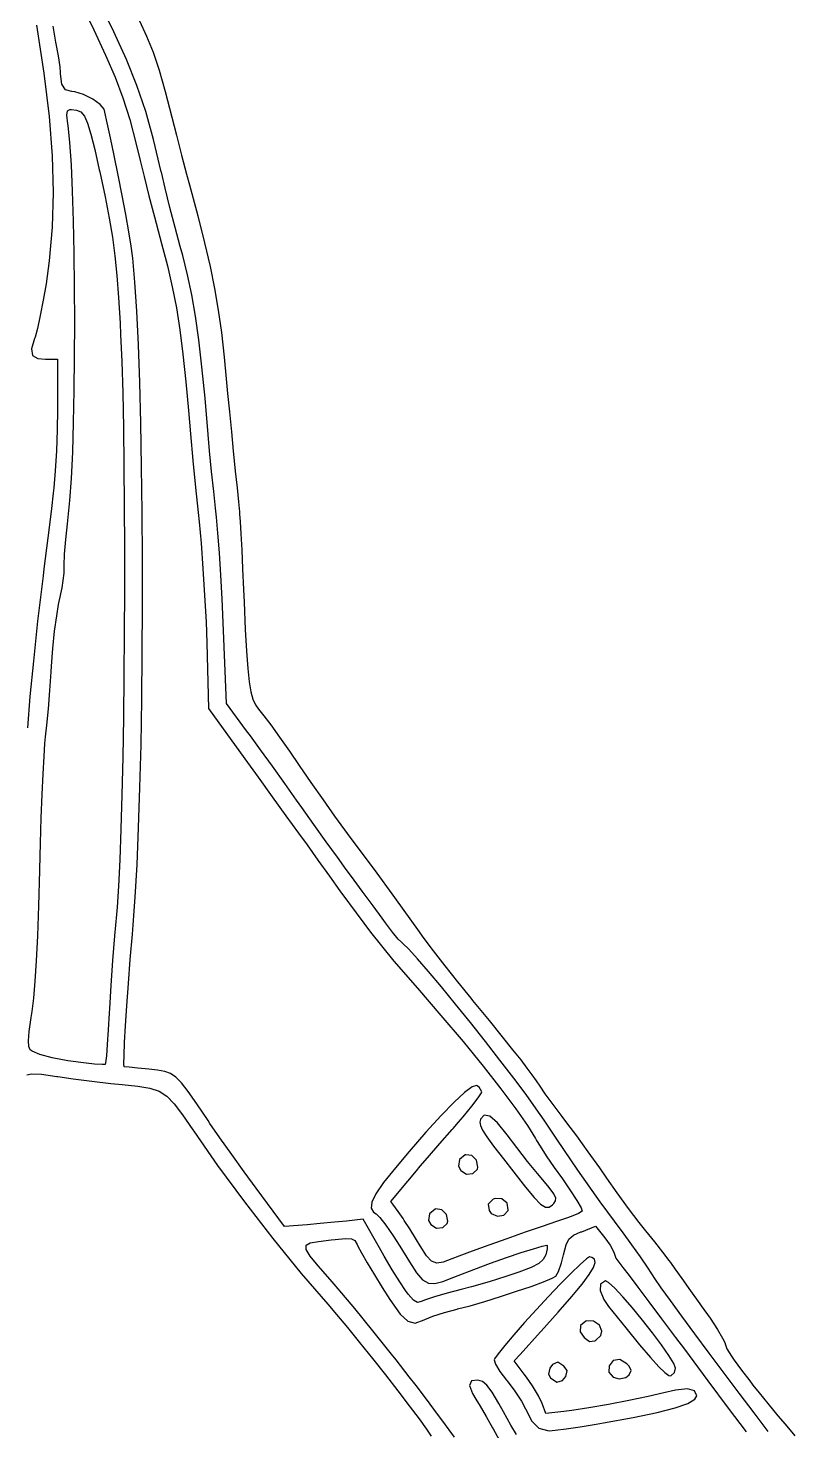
# Model space of a CAD drawing. Header units: inches. Extents: x -2.16 to 7.19, y -6.87 to -1.22.
# Drawn here: x 0.458 to 1.095, y -4.582 to -3.416 of the extents above; entities that cross this region are included whole.
import ezdxf

# ---------------------------------------------------------------- set-up
doc = ezdxf.new("R2010")
doc.units = ezdxf.units.IN
doc.header["$MEASUREMENT"] = 0
doc.layers.add('Front', color=13, linetype='CONTINUOUS', true_color=0xc83434)

msp = doc.modelspace()

# ---------------------------------------------------------------- linework, layer by layer
at = {"layer": 'Front', "linetype": 'CONTINUOUS'}
for p, q in [((0.4647, -3.414), (0.4708, -3.4539)), ((0.5087, -3.4105), (0.5123, -3.4178)), ((0.5291, -3.4194), (0.5247, -3.4103)), ((0.5504, -3.4105), (0.5563, -3.4231)), ((0.4809, -3.428), (0.4785, -3.4148)), ((0.5123, -3.4178), (0.5222, -3.4388)), ((0.5396, -3.4426), (0.5291, -3.4194)), ((0.5563, -3.4231), (0.5616, -3.4363)), ((0.4829, -3.4396), (0.4809, -3.428)), ((0.5616, -3.4363), (0.5666, -3.4513)), ((0.4843, -3.4485), (0.4829, -3.4396)), ((0.4848, -3.4536), (0.4843, -3.4485)), ((0.5222, -3.4388), (0.5301, -3.4572)), ((0.5482, -3.4642), (0.5396, -3.4426)), ((0.4708, -3.4539), (0.4752, -3.4898)), ((0.4848, -3.4543), (0.4848, -3.4536)), ((0.4857, -3.463), (0.4848, -3.4543)), ((0.5301, -3.4572), (0.5366, -3.4745)), ((0.5666, -3.4513), (0.5717, -3.4691)), ((0.4887, -3.4677), (0.4857, -3.463)), ((0.4941, -3.469), (0.4887, -3.4677)), ((0.4967, -3.4693), (0.4941, -3.469)), ((0.5039, -3.4716), (0.4967, -3.4693)), ((0.5115, -3.4754), (0.5039, -3.4716)), ((0.5555, -3.4858), (0.5482, -3.4642)), ((0.5717, -3.4691), (0.5772, -3.4903)), ((0.4904, -3.4852), (0.4925, -3.4841)), ((0.4925, -3.4841), (0.4939, -3.484)), ((0.4939, -3.484), (0.4981, -3.4845)), ((0.4981, -3.4845), (0.5015, -3.4861)), ((0.5177, -3.4798), (0.5115, -3.4754)), ((0.5209, -3.4839), (0.5177, -3.4798)), ((0.5215, -3.4863), (0.5209, -3.4839)), ((0.5366, -3.4745), (0.5423, -3.4925)), ((0.4752, -3.4898), (0.4778, -3.5226)), ((0.49, -3.4888), (0.4904, -3.4852)), ((0.4908, -3.4959), (0.49, -3.4888)), ((0.491, -3.4974), (0.4908, -3.4959)), ((0.5015, -3.4861), (0.5045, -3.4896)), ((0.5045, -3.4896), (0.5072, -3.4955)), ((0.5072, -3.4955), (0.51, -3.5045)), ((0.5236, -3.4952), (0.5215, -3.4863)), ((0.5263, -3.5076), (0.5236, -3.4952)), ((0.5423, -3.4925), (0.5477, -3.5128)), ((0.562, -3.5091), (0.5555, -3.4858)), ((0.5772, -3.4903), (0.581, -3.5054)), ((0.4924, -3.5116), (0.491, -3.4974)), ((0.51, -3.5045), (0.5132, -3.5172)), ((0.5294, -3.5224), (0.5263, -3.5076)), ((0.581, -3.5054), (0.5854, -3.522)), ((0.4937, -3.53), (0.4924, -3.5116)), ((0.5132, -3.5172), (0.5169, -3.5341)), ((0.5477, -3.5128), (0.551, -3.5265)), ((0.5684, -3.5358), (0.562, -3.5091)), ((0.4778, -3.5226), (0.4786, -3.553)), ((0.4947, -3.5519), (0.4937, -3.53)), ((0.5327, -3.5387), (0.5294, -3.5224)), ((0.551, -3.5265), (0.5542, -3.5396)), ((0.5854, -3.522), (0.5895, -3.5377)), ((0.5169, -3.5341), (0.5173, -3.5358)), ((0.5173, -3.5358), (0.5217, -3.5565)), ((0.5359, -3.5554), (0.5327, -3.5387)), ((0.5542, -3.5396), (0.5582, -3.5557)), ((0.5685, -3.5362), (0.5684, -3.5358)), ((0.5716, -3.5495), (0.5685, -3.5362)), ((0.5895, -3.5377), (0.5919, -3.5465)), ((0.4786, -3.553), (0.4778, -3.5818)), ((0.4955, -3.5767), (0.4947, -3.5519)), ((0.5756, -3.5655), (0.5716, -3.5495)), ((0.5919, -3.5465), (0.5989, -3.5725)), ((0.5217, -3.5565), (0.5251, -3.5742)), ((0.5389, -3.5714), (0.5359, -3.5554)), ((0.5582, -3.5557), (0.5627, -3.5731)), ((0.58, -3.5822), (0.5756, -3.5655)), ((0.4961, -3.6035), (0.4955, -3.5767)), ((0.5251, -3.5742), (0.5278, -3.5902)), ((0.5415, -3.5858), (0.5389, -3.5714)), ((0.5627, -3.5731), (0.5672, -3.59)), ((0.5989, -3.5725), (0.6045, -3.5948)), ((0.4778, -3.5818), (0.4753, -3.6097)), ((0.5435, -3.5975), (0.5415, -3.5858)), ((0.5842, -3.5978), (0.58, -3.5822)), ((0.5278, -3.5902), (0.5299, -3.6057)), ((0.5446, -3.6055), (0.5435, -3.5975)), ((0.5672, -3.59), (0.5687, -3.5953)), ((0.5687, -3.5953), (0.5736, -3.614)), ((0.5863, -3.6053), (0.5842, -3.5978)), ((0.6045, -3.5948), (0.6091, -3.6145)), ((0.4753, -3.6097), (0.4727, -3.6288)), ((0.4964, -3.6316), (0.4961, -3.6035)), ((0.5299, -3.6057), (0.5315, -3.6219)), ((0.5448, -3.6076), (0.5446, -3.6055)), ((0.5466, -3.6274), (0.5448, -3.6076)), ((0.5903, -3.6214), (0.5863, -3.6053)), ((0.5315, -3.6219), (0.5329, -3.6401)), ((0.5736, -3.614), (0.5776, -3.6315)), ((0.5938, -3.6379), (0.5903, -3.6214)), ((0.6091, -3.6145), (0.6128, -3.6328)), ((0.4727, -3.6288), (0.4703, -3.6425)), ((0.4965, -3.6605), (0.4964, -3.6316)), ((0.5481, -3.6515), (0.5466, -3.6274)), ((0.5776, -3.6315), (0.581, -3.6488)), ((0.6128, -3.6328), (0.6158, -3.6507)), ((0.4703, -3.6425), (0.4678, -3.6553)), ((0.5329, -3.6401), (0.5342, -3.6616)), ((0.5969, -3.6557), (0.5938, -3.6379)), ((0.4678, -3.6553), (0.4655, -3.6659)), ((0.5494, -3.6795), (0.5481, -3.6515)), ((0.581, -3.6488), (0.5839, -3.667)), ((0.5997, -3.6754), (0.5969, -3.6557)), ((0.6158, -3.6507), (0.6184, -3.6694)), ((0.4655, -3.6659), (0.4635, -3.6731)), ((0.4964, -3.6894), (0.4965, -3.6605)), ((0.5342, -3.6616), (0.5346, -3.671)), ((0.5839, -3.667), (0.5865, -3.6872)), ((0.6184, -3.6694), (0.6207, -3.6899)), ((0.4631, -3.6744), (0.4605, -3.683)), ((0.4635, -3.6731), (0.4631, -3.6744)), ((0.5346, -3.671), (0.5356, -3.6934)), ((0.5505, -3.7108), (0.5494, -3.6795)), ((0.6023, -3.6979), (0.5997, -3.6754)), ((0.4605, -3.683), (0.4613, -3.6884)), ((0.4613, -3.6884), (0.4659, -3.691)), ((0.4659, -3.691), (0.4722, -3.6915)), ((0.4722, -3.6915), (0.4823, -3.6915)), ((0.4823, -3.6915), (0.4822, -3.7334)), ((0.4961, -3.7175), (0.4964, -3.6894)), ((0.5356, -3.6934), (0.5364, -3.7194)), ((0.5865, -3.6872), (0.5889, -3.7103)), ((0.6207, -3.6899), (0.6225, -3.7078)), ((0.6048, -3.7238), (0.6023, -3.6979)), ((0.4955, -3.7442), (0.4961, -3.7175)), ((0.5514, -3.7447), (0.5505, -3.7108)), ((0.5889, -3.7103), (0.591, -3.734)), ((0.6225, -3.7078), (0.6236, -3.7199)), ((0.5364, -3.7194), (0.537, -3.7484)), ((0.6073, -3.754), (0.6048, -3.7238)), ((0.6236, -3.7199), (0.6251, -3.7351)), ((0.4822, -3.7334), (0.4819, -3.7501)), ((0.591, -3.734), (0.5927, -3.7534)), ((0.6251, -3.7351), (0.6267, -3.7517)), ((0.4819, -3.7501), (0.4813, -3.7677)), ((0.4948, -3.7688), (0.4955, -3.7442)), ((0.537, -3.7484), (0.5374, -3.7798)), ((0.5521, -3.7808), (0.5514, -3.7447)), ((0.6267, -3.7517), (0.6283, -3.7678)), ((0.5927, -3.7534), (0.5948, -3.7755)), ((0.6085, -3.7677), (0.6073, -3.754)), ((0.4813, -3.7677), (0.4803, -3.7843)), ((0.4938, -3.7906), (0.4948, -3.7688)), ((0.5948, -3.7755), (0.597, -3.7981)), ((0.6102, -3.7848), (0.6085, -3.7677)), ((0.6283, -3.7678), (0.6286, -3.7703)), ((0.6286, -3.7703), (0.63, -3.7846)), ((0.4803, -3.7843), (0.4792, -3.7983)), ((0.5374, -3.7798), (0.5377, -3.8132)), ((0.5525, -3.8186), (0.5521, -3.7808)), ((0.612, -3.8014), (0.6102, -3.7848)), ((0.63, -3.7846), (0.6314, -3.7983)), ((0.4792, -3.7983), (0.4787, -3.8028)), ((0.4925, -3.8088), (0.4938, -3.7906)), ((0.597, -3.7981), (0.5991, -3.8189)), ((0.6314, -3.7983), (0.6326, -3.81)), ((0.4787, -3.8028), (0.4771, -3.8154)), ((0.4911, -3.8228), (0.4925, -3.8088)), ((0.6136, -3.8153), (0.612, -3.8014)), ((0.6326, -3.81), (0.6334, -3.8184)), ((0.4771, -3.8154), (0.4752, -3.8312)), ((0.5377, -3.8132), (0.5379, -3.8479)), ((0.5528, -3.8573), (0.5525, -3.8186)), ((0.5991, -3.8189), (0.5999, -3.8265)), ((0.6144, -3.8226), (0.6136, -3.8153)), ((0.6334, -3.8184), (0.6336, -3.8203)), ((0.6336, -3.8203), (0.634, -3.8263)), ((0.4752, -3.8312), (0.4731, -3.8485)), ((0.489, -3.8413), (0.4904, -3.8283)), ((0.4904, -3.8283), (0.4911, -3.8228)), ((0.5999, -3.8265), (0.6015, -3.8444)), ((0.6156, -3.8359), (0.6144, -3.8226)), ((0.634, -3.8263), (0.6346, -3.8365)), ((0.4881, -3.8535), (0.489, -3.8413)), ((0.6015, -3.8444), (0.6031, -3.8654)), ((0.6168, -3.8523), (0.6156, -3.8359)), ((0.6346, -3.8365), (0.6353, -3.8499)), ((0.4731, -3.8485), (0.4709, -3.8656)), ((0.4878, -3.8628), (0.4881, -3.8535)), ((0.5379, -3.8479), (0.5379, -3.8834)), ((0.5528, -3.8966), (0.5528, -3.8573)), ((0.618, -3.8709), (0.6168, -3.8523)), ((0.6353, -3.8499), (0.6361, -3.8657)), ((0.4709, -3.8656), (0.4702, -3.8715)), ((0.4861, -3.8815), (0.4876, -3.8691)), ((0.4876, -3.8691), (0.4878, -3.8628)), ((0.6031, -3.8654), (0.6045, -3.8878)), ((0.6361, -3.8657), (0.6369, -3.8829)), ((0.4702, -3.8715), (0.4657, -3.9091)), ((0.619, -3.8905), (0.618, -3.8709)), ((0.4837, -3.8928), (0.4861, -3.8815)), ((0.5379, -3.8834), (0.5377, -3.9191)), ((0.6045, -3.8878), (0.6057, -3.9097)), ((0.6199, -3.9101), (0.619, -3.8905)), ((0.6369, -3.8829), (0.6373, -3.8933)), ((0.4815, -3.9047), (0.4831, -3.8953)), ((0.4831, -3.8953), (0.4837, -3.8928)), ((0.5526, -3.9357), (0.5528, -3.8966)), ((0.6373, -3.8933), (0.6383, -3.9159)), ((0.4657, -3.9091), (0.4621, -3.9423)), ((0.4798, -3.9173), (0.4815, -3.9047)), ((0.6057, -3.9097), (0.6063, -3.9272)), ((0.6227, -3.9775), (0.6199, -3.9101)), ((0.4783, -3.9317), (0.4798, -3.9173)), ((0.5377, -3.9191), (0.5374, -3.9545)), ((0.6063, -3.9272), (0.6078, -3.9816)), ((0.6383, -3.9159), (0.6393, -3.9341)), ((0.4772, -3.9465), (0.4783, -3.9317)), ((0.5522, -3.9743), (0.5526, -3.9357)), ((0.6393, -3.9341), (0.6403, -3.9484)), ((0.4621, -3.9423), (0.4593, -3.9716)), ((0.4769, -3.9512), (0.4772, -3.9465)), ((0.6403, -3.9484), (0.6415, -3.9594)), ((0.4758, -3.9668), (0.4769, -3.9512)), ((0.5374, -3.9545), (0.537, -3.9891)), ((0.6415, -3.9594), (0.6429, -3.9677)), ((0.4593, -3.9716), (0.4573, -3.9976)), ((0.4746, -3.982), (0.4758, -3.9668)), ((0.6429, -3.9677), (0.6446, -3.9739)), ((0.6446, -3.9739), (0.6467, -3.9785)), ((0.4734, -3.9954), (0.4746, -3.982)), ((0.5516, -4.0117), (0.5522, -3.9743)), ((0.6078, -3.9816), (0.638, -4.0235)), ((0.6394, -4.0001), (0.6227, -3.9775)), ((0.6467, -3.9785), (0.6492, -3.9822)), ((0.6492, -3.9822), (0.6504, -3.9836)), ((0.6504, -3.9836), (0.6538, -3.9878)), ((0.4722, -4.0053), (0.4734, -3.9954)), ((0.537, -3.9891), (0.5364, -4.0222)), ((0.6538, -3.9878), (0.6594, -3.9953)), ((0.6594, -3.9953), (0.6667, -4.0054)), ((0.4717, -4.0107), (0.4722, -4.0053)), ((0.6425, -4.0043), (0.6394, -4.0001)), ((0.6509, -4.0159), (0.6425, -4.0043)), ((0.6667, -4.0054), (0.675, -4.0172)), ((0.471, -4.0214), (0.4717, -4.0107)), ((0.5507, -4.0473), (0.5516, -4.0117)), ((0.6608, -4.0296), (0.6509, -4.0159)), ((0.675, -4.0172), (0.6831, -4.029)), ((0.4702, -4.0358), (0.471, -4.0214)), ((0.5364, -4.0222), (0.5357, -4.0533)), ((0.638, -4.0235), (0.6489, -4.0387)), ((0.6711, -4.044), (0.6608, -4.0296)), ((0.6831, -4.029), (0.6928, -4.0432)), ((0.4694, -4.0531), (0.4702, -4.0358)), ((0.6489, -4.0387), (0.6606, -4.0549)), ((0.6928, -4.0432), (0.7029, -4.0576)), ((0.4687, -4.0726), (0.4694, -4.0531)), ((0.5357, -4.0533), (0.5349, -4.0819)), ((0.5496, -4.0807), (0.5507, -4.0473)), ((0.6606, -4.0549), (0.6721, -4.0708)), ((0.6809, -4.0578), (0.6711, -4.044)), ((0.6852, -4.0638), (0.6809, -4.0578)), ((0.6953, -4.078), (0.6852, -4.0638)), ((0.7029, -4.0576), (0.7124, -4.0711)), ((0.468, -4.0936), (0.4687, -4.0726)), ((0.6721, -4.0708), (0.6825, -4.0851)), ((0.7055, -4.0923), (0.6953, -4.078)), ((0.7124, -4.0711), (0.7207, -4.0824)), ((0.5349, -4.0819), (0.5339, -4.1074)), ((0.5483, -4.1112), (0.5496, -4.0807)), ((0.6825, -4.0851), (0.6896, -4.095)), ((0.7207, -4.0824), (0.7253, -4.0886)), ((0.7253, -4.0886), (0.7454, -4.1154)), ((0.4675, -4.1153), (0.468, -4.0936)), ((0.6896, -4.095), (0.6987, -4.1076)), ((0.7148, -4.1051), (0.7055, -4.0923)), ((0.5339, -4.1074), (0.5329, -4.1292)), ((0.5468, -4.1384), (0.5483, -4.1112)), ((0.6987, -4.1076), (0.7082, -4.1208)), ((0.7222, -4.1153), (0.7148, -4.1051)), ((0.4667, -4.1456), (0.4674, -4.1162)), ((0.4674, -4.1162), (0.4675, -4.1153)), ((0.7082, -4.1208), (0.717, -4.1331)), ((0.7265, -4.1211), (0.7222, -4.1153)), ((0.7355, -4.1335), (0.7265, -4.1211)), ((0.7454, -4.1154), (0.7624, -4.1386)), ((0.5329, -4.1292), (0.5317, -4.1468)), ((0.717, -4.1331), (0.7241, -4.1429)), ((0.7445, -4.1457), (0.7355, -4.1335)), ((0.4658, -4.1704), (0.4667, -4.1456)), ((0.5317, -4.1468), (0.5312, -4.1528)), ((0.5451, -4.1615), (0.5468, -4.1384)), ((0.7241, -4.1429), (0.7248, -4.1438)), ((0.7248, -4.1438), (0.7423, -4.1674)), ((0.752, -4.1559), (0.7445, -4.1457)), ((0.7624, -4.1386), (0.7765, -4.1584)), ((0.5312, -4.1528), (0.5296, -4.1705)), ((0.7547, -4.1596), (0.752, -4.1559)), ((0.7607, -4.1674), (0.7547, -4.1596)), ((0.7765, -4.1584), (0.7813, -4.1653)), ((0.4648, -4.1912), (0.4658, -4.1704)), ((0.5296, -4.1705), (0.528, -4.191)), ((0.5427, -4.1901), (0.5444, -4.1692)), ((0.5444, -4.1692), (0.5451, -4.1615)), ((0.7423, -4.1674), (0.7619, -4.1915)), ((0.7655, -4.1732), (0.7607, -4.1674)), ((0.7813, -4.1653), (0.7866, -4.1727)), ((0.7682, -4.1759), (0.7655, -4.1732)), ((0.7693, -4.1768), (0.7682, -4.1759)), ((0.7741, -4.1815), (0.7693, -4.1768)), ((0.7814, -4.1895), (0.7741, -4.1815)), ((0.7866, -4.1727), (0.7945, -4.183)), ((0.7945, -4.183), (0.8041, -4.1954)), ((0.4637, -4.2083), (0.4648, -4.1912)), ((0.528, -4.191), (0.5265, -4.2118)), ((0.5412, -4.2102), (0.5427, -4.1901)), ((0.7619, -4.1915), (0.7813, -4.214)), ((0.7906, -4.2002), (0.7814, -4.1895)), ((0.8041, -4.1954), (0.8148, -4.2088)), ((0.8013, -4.213), (0.7906, -4.2002)), ((0.4624, -4.2222), (0.4637, -4.2083)), ((0.5265, -4.2118), (0.5253, -4.2309)), ((0.5398, -4.2287), (0.5412, -4.2102)), ((0.7813, -4.214), (0.8009, -4.2366)), ((0.813, -4.2273), (0.8013, -4.213)), ((0.8148, -4.2088), (0.8258, -4.2224)), ((0.461, -4.2334), (0.4624, -4.2222)), ((0.5387, -4.2453), (0.5398, -4.2287)), ((0.8254, -4.2426), (0.813, -4.2273)), ((0.8258, -4.2224), (0.8272, -4.2241)), ((0.8272, -4.2241), (0.8409, -4.2409)), ((0.4586, -4.2499), (0.4602, -4.2384)), ((0.4602, -4.2384), (0.461, -4.2334)), ((0.5251, -4.2348), (0.5243, -4.2487)), ((0.5253, -4.2309), (0.5251, -4.2348)), ((0.8009, -4.2366), (0.8193, -4.2584)), ((0.8409, -4.2409), (0.8519, -4.2544)), ((0.4581, -4.2576), (0.4586, -4.2499)), ((0.5243, -4.2487), (0.5235, -4.2607)), ((0.5379, -4.2592), (0.5387, -4.2453)), ((0.8379, -4.2583), (0.8254, -4.2426)), ((0.4584, -4.2624), (0.4581, -4.2576)), ((0.4596, -4.2651), (0.4584, -4.2624)), ((0.461, -4.2663), (0.4596, -4.2651)), ((0.5235, -4.2607), (0.5228, -4.2701)), ((0.5375, -4.2698), (0.5379, -4.2592)), ((0.8193, -4.2584), (0.8361, -4.2788)), ((0.85, -4.2739), (0.8379, -4.2583)), ((0.8519, -4.2544), (0.8605, -4.2651)), ((0.8605, -4.2651), (0.8672, -4.2735)), ((0.4675, -4.2691), (0.461, -4.2663)), ((0.4777, -4.2719), (0.4675, -4.2691)), ((0.4909, -4.2744), (0.4777, -4.2719)), ((0.506, -4.2764), (0.4909, -4.2744)), ((0.5129, -4.2771), (0.506, -4.2764)), ((0.5222, -4.2759), (0.5219, -4.2774)), ((0.5228, -4.2701), (0.5222, -4.2759)), ((0.5374, -4.2767), (0.5375, -4.2698)), ((0.5377, -4.2792), (0.5374, -4.2767)), ((0.8615, -4.2887), (0.85, -4.2739)), ((0.8672, -4.2735), (0.8724, -4.2803)), ((0.4567, -4.2861), (0.4605, -4.2851)), ((0.4605, -4.2851), (0.4688, -4.2855)), ((0.4688, -4.2855), (0.4817, -4.2873)), ((0.4817, -4.2873), (0.4826, -4.2874)), ((0.4826, -4.2874), (0.4952, -4.2893)), ((0.5192, -4.2775), (0.5129, -4.2771)), ((0.5219, -4.2774), (0.5192, -4.2775)), ((0.5379, -4.2792), (0.5377, -4.2792)), ((0.5417, -4.2796), (0.5379, -4.2792)), ((0.5489, -4.2804), (0.5417, -4.2796)), ((0.5582, -4.2814), (0.5489, -4.2804)), ((0.5654, -4.2821), (0.5582, -4.2814)), ((0.5713, -4.2831), (0.5654, -4.2821)), ((0.5761, -4.2848), (0.5713, -4.2831)), ((0.5805, -4.2878), (0.5761, -4.2848)), ((0.5852, -4.2927), (0.5805, -4.2878)), ((0.8361, -4.2788), (0.8508, -4.2976)), ((0.8724, -4.2803), (0.8766, -4.286)), ((0.8766, -4.286), (0.8801, -4.291)), ((0.4952, -4.2893), (0.5106, -4.2913)), ((0.5106, -4.2913), (0.5264, -4.2931)), ((0.5264, -4.2931), (0.536, -4.2941)), ((0.536, -4.2941), (0.5491, -4.2954)), ((0.5491, -4.2954), (0.559, -4.2971)), ((0.559, -4.2971), (0.5666, -4.2996)), ((0.5666, -4.2996), (0.573, -4.3037)), ((0.5908, -4.2999), (0.5852, -4.2927)), ((0.5979, -4.3102), (0.5908, -4.2999)), ((0.8269, -4.2959), (0.8206, -4.3006)), ((0.8305, -4.2948), (0.8269, -4.2959)), ((0.8327, -4.2962), (0.8305, -4.2948)), ((0.8348, -4.3002), (0.8327, -4.2962)), ((0.8346, -4.3009), (0.8348, -4.3002)), ((0.8508, -4.2976), (0.8632, -4.3141)), ((0.8717, -4.3023), (0.8615, -4.2887)), ((0.8801, -4.291), (0.883, -4.2953)), ((0.883, -4.2953), (0.8874, -4.3017)), ((0.573, -4.3037), (0.5792, -4.31)), ((0.5792, -4.31), (0.5861, -4.3191)), ((0.6073, -4.324), (0.5979, -4.3102)), ((0.8118, -4.3087), (0.801, -4.3198)), ((0.8206, -4.3006), (0.8118, -4.3087)), ((0.8267, -4.3121), (0.8319, -4.3052)), ((0.8319, -4.3052), (0.8346, -4.3009)), ((0.8802, -4.3141), (0.8717, -4.3023)), ((0.8874, -4.3017), (0.8938, -4.3106)), ((0.8938, -4.3106), (0.9013, -4.3205)), ((0.5861, -4.3191), (0.5947, -4.3316)), ((0.801, -4.3198), (0.7885, -4.3335)), ((0.8156, -4.3254), (0.8195, -4.3208)), ((0.8195, -4.3208), (0.8267, -4.3121)), ((0.8337, -4.3231), (0.8332, -4.3254)), ((0.8338, -4.3229), (0.8337, -4.3231)), ((0.8369, -4.3194), (0.8338, -4.3229)), ((0.8416, -4.3203), (0.8369, -4.3194)), ((0.848, -4.3258), (0.8416, -4.3203)), ((0.8632, -4.3141), (0.8729, -4.328)), ((0.8866, -4.3235), (0.8802, -4.3141)), ((0.8972, -4.3394), (0.8866, -4.3235)), ((0.9013, -4.3205), (0.9053, -4.3258)), ((0.5947, -4.3316), (0.5955, -4.3328)), ((0.5955, -4.3328), (0.6153, -4.3612)), ((0.6089, -4.3264), (0.6073, -4.324)), ((0.6171, -4.3382), (0.6089, -4.3264)), ((0.7885, -4.3335), (0.7745, -4.3496)), ((0.8001, -4.343), (0.8103, -4.3314)), ((0.8103, -4.3314), (0.811, -4.3306)), ((0.811, -4.3306), (0.8156, -4.3254)), ((0.8332, -4.3254), (0.8337, -4.3281)), ((0.8337, -4.3281), (0.8356, -4.3319)), ((0.8356, -4.3319), (0.8391, -4.3374)), ((0.8561, -4.3359), (0.848, -4.3258)), ((0.8729, -4.328), (0.8796, -4.3388)), ((0.9053, -4.3258), (0.9135, -4.3367)), ((0.627, -4.3521), (0.6171, -4.3382)), ((0.7898, -4.3548), (0.8001, -4.343)), ((0.8391, -4.3374), (0.8447, -4.3452)), ((0.8447, -4.3452), (0.8528, -4.3558)), ((0.864, -4.3464), (0.8561, -4.3359)), ((0.873, -4.3579), (0.864, -4.3464)), ((0.8796, -4.3388), (0.8804, -4.3404)), ((0.8804, -4.3404), (0.8834, -4.3453)), ((0.8834, -4.3453), (0.8885, -4.3532)), ((0.9148, -4.3651), (0.8972, -4.3394)), ((0.9135, -4.3367), (0.923, -4.3499)), ((0.6374, -4.3666), (0.627, -4.3521)), ((0.7745, -4.3496), (0.7632, -4.3632)), ((0.7837, -4.3619), (0.7898, -4.3548)), ((0.8164, -4.3564), (0.8156, -4.3619)), ((0.821, -4.3525), (0.8164, -4.3564)), ((0.8215, -4.3523), (0.821, -4.3525)), ((0.8267, -4.353), (0.8215, -4.3523)), ((0.8306, -4.3569), (0.8267, -4.353)), ((0.8317, -4.3626), (0.8306, -4.3569)), ((0.8528, -4.3558), (0.8614, -4.3669)), ((0.8811, -4.3678), (0.873, -4.3579)), ((0.8885, -4.3532), (0.8951, -4.3629)), ((0.923, -4.3499), (0.9326, -4.3633)), ((0.6153, -4.3612), (0.6376, -4.3914)), ((0.6473, -4.38), (0.6374, -4.3666)), ((0.7632, -4.3632), (0.7533, -4.3755)), ((0.7733, -4.3743), (0.7805, -4.3657)), ((0.7805, -4.3657), (0.7837, -4.3619)), ((0.8156, -4.3619), (0.8174, -4.3654)), ((0.8174, -4.3654), (0.8222, -4.3684)), ((0.8222, -4.3684), (0.8275, -4.3679)), ((0.8275, -4.3679), (0.8312, -4.3644)), ((0.8312, -4.3644), (0.8317, -4.3626)), ((0.8614, -4.3669), (0.8711, -4.3792)), ((0.8843, -4.3716), (0.8811, -4.3678)), ((0.8951, -4.3629), (0.9019, -4.3725)), ((0.9334, -4.3914), (0.9148, -4.3651)), ((0.9326, -4.3633), (0.9385, -4.3719)), ((0.671, -4.412), (0.6473, -4.38)), ((0.7533, -4.3755), (0.7468, -4.3849)), ((0.7593, -4.3913), (0.7733, -4.3743)), ((0.8711, -4.3792), (0.8784, -4.3879)), ((0.8908, -4.3796), (0.8843, -4.3716)), ((0.8947, -4.3848), (0.8908, -4.3796)), ((0.9019, -4.3725), (0.9086, -4.3822)), ((0.9385, -4.3719), (0.9471, -4.3841)), ((0.6376, -4.3914), (0.6612, -4.4218)), ((0.7434, -4.3917), (0.7428, -4.3966)), ((0.7468, -4.3849), (0.7434, -4.3917)), ((0.7609, -4.3935), (0.7593, -4.3913)), ((0.7654, -4.3996), (0.7609, -4.3935)), ((0.8444, -4.3892), (0.8402, -4.3935)), ((0.8402, -4.3935), (0.8409, -4.3986)), ((0.846, -4.3886), (0.8444, -4.3892)), ((0.8516, -4.3889), (0.846, -4.3886)), ((0.8559, -4.3925), (0.8516, -4.3889)), ((0.8569, -4.398), (0.8559, -4.3925)), ((0.8784, -4.3879), (0.8838, -4.3933)), ((0.8838, -4.3933), (0.8878, -4.3959)), ((0.8937, -4.394), (0.8947, -4.3929)), ((0.8963, -4.3883), (0.8947, -4.3848)), ((0.8947, -4.3929), (0.8961, -4.3907)), ((0.8961, -4.3907), (0.8963, -4.3883)), ((0.9086, -4.3822), (0.9139, -4.3905)), ((0.9139, -4.3905), (0.9174, -4.3965)), ((0.9516, -4.4162), (0.9334, -4.3914)), ((0.9471, -4.3841), (0.9565, -4.397)), ((0.7428, -4.3966), (0.7449, -4.4)), ((0.7449, -4.4), (0.747, -4.4014)), ((0.747, -4.4014), (0.7501, -4.4045)), ((0.7501, -4.4045), (0.7551, -4.4109)), ((0.7694, -4.4053), (0.7654, -4.3996)), ((0.7914, -4.4014), (0.7906, -4.4069)), ((0.796, -4.3975), (0.7914, -4.4014)), ((0.7965, -4.3973), (0.796, -4.3975)), ((0.8017, -4.398), (0.7965, -4.3973)), ((0.8056, -4.4019), (0.8017, -4.398)), ((0.8067, -4.4076), (0.8056, -4.4019)), ((0.8409, -4.3986), (0.8428, -4.4011)), ((0.8428, -4.4011), (0.8479, -4.4035)), ((0.8479, -4.4035), (0.8533, -4.4026)), ((0.8533, -4.4026), (0.8567, -4.3988)), ((0.8567, -4.3988), (0.8569, -4.398)), ((0.8878, -4.3959), (0.8909, -4.396)), ((0.8909, -4.396), (0.8937, -4.394)), ((0.9053, -4.4051), (0.8969, -4.4078)), ((0.9093, -4.4037), (0.9053, -4.4051)), ((0.9154, -4.4012), (0.9093, -4.4037)), ((0.9183, -4.3993), (0.9154, -4.4012)), ((0.9174, -4.3965), (0.9183, -4.3993)), ((0.9183, -4.3993), (0.9183, -4.3993)), ((0.9565, -4.397), (0.9655, -4.4087)), ((0.6898, -4.4105), (0.671, -4.412)), ((0.7004, -4.4096), (0.6898, -4.4105)), ((0.7125, -4.4085), (0.7004, -4.4096)), ((0.7224, -4.4075), (0.7125, -4.4085)), ((0.7363, -4.406), (0.7224, -4.4075)), ((0.7498, -4.4298), (0.7363, -4.406)), ((0.7551, -4.4109), (0.7611, -4.4196)), ((0.7704, -4.4069), (0.7694, -4.4053)), ((0.775, -4.414), (0.7704, -4.4069)), ((0.7806, -4.4231), (0.775, -4.414)), ((0.7906, -4.4069), (0.7924, -4.4104)), ((0.7924, -4.4104), (0.7972, -4.4134)), ((0.7972, -4.4134), (0.8025, -4.4129)), ((0.8025, -4.4129), (0.8062, -4.4094)), ((0.8062, -4.4094), (0.8067, -4.4076)), ((0.8709, -4.4168), (0.8557, -4.4221)), ((0.8851, -4.4119), (0.8709, -4.4168)), ((0.8969, -4.4078), (0.8851, -4.4119)), ((0.911, -4.4193), (0.9173, -4.4165)), ((0.9173, -4.4165), (0.9179, -4.4163)), ((0.9179, -4.4163), (0.9295, -4.4117)), ((0.9295, -4.4117), (0.9371, -4.4214)), ((0.9519, -4.4165), (0.9516, -4.4162)), ((0.9597, -4.4272), (0.9519, -4.4165)), ((0.9655, -4.4087), (0.971, -4.4156)), ((0.971, -4.4156), (0.9784, -4.4247)), ((0.6612, -4.4218), (0.6848, -4.4509)), ((0.6888, -4.4276), (0.6922, -4.4256)), ((0.6888, -4.4311), (0.6888, -4.4276)), ((0.6922, -4.4256), (0.6992, -4.4243)), ((0.6992, -4.4243), (0.7098, -4.4231)), ((0.7098, -4.4231), (0.7131, -4.4227)), ((0.7131, -4.4227), (0.7217, -4.4219)), ((0.7217, -4.4219), (0.7266, -4.4221)), ((0.7266, -4.4221), (0.7294, -4.4236)), ((0.7294, -4.4236), (0.7314, -4.4269)), ((0.7314, -4.4269), (0.7319, -4.4282)), ((0.7319, -4.4282), (0.7349, -4.4338)), ((0.7611, -4.4196), (0.7667, -4.4284)), ((0.7667, -4.4284), (0.7747, -4.4413)), ((0.7836, -4.428), (0.7806, -4.4231)), ((0.7888, -4.4362), (0.7836, -4.428)), ((0.8407, -4.4275), (0.827, -4.4325)), ((0.8557, -4.4221), (0.8407, -4.4275)), ((0.8778, -4.4304), (0.8852, -4.4282)), ((0.8852, -4.4282), (0.8889, -4.4276)), ((0.8889, -4.4276), (0.8892, -4.4277)), ((0.8892, -4.4277), (0.8893, -4.4305)), ((0.9029, -4.4356), (0.905, -4.4273)), ((0.905, -4.4273), (0.9073, -4.4224)), ((0.9073, -4.4224), (0.911, -4.4193)), ((0.9371, -4.4214), (0.9416, -4.4276)), ((0.9416, -4.4276), (0.9443, -4.4327)), ((0.9669, -4.4373), (0.9597, -4.4272)), ((0.9784, -4.4247), (0.9852, -4.4333)), ((0.6923, -4.4366), (0.6888, -4.4311)), ((0.699, -4.4447), (0.6923, -4.4366)), ((0.7349, -4.4338), (0.7397, -4.4422)), ((0.7537, -4.4367), (0.7498, -4.4298)), ((0.7604, -4.448), (0.7537, -4.4367)), ((0.7931, -4.4408), (0.7888, -4.4362)), ((0.8101, -4.4389), (0.8027, -4.4416)), ((0.8159, -4.4366), (0.8101, -4.4389)), ((0.827, -4.4325), (0.8159, -4.4366)), ((0.842, -4.4425), (0.8554, -4.4378)), ((0.8554, -4.4378), (0.8676, -4.4336)), ((0.8676, -4.4336), (0.8778, -4.4304)), ((0.886, -4.4394), (0.8823, -4.4426)), ((0.888, -4.4356), (0.886, -4.4394)), ((0.8893, -4.4305), (0.888, -4.4356)), ((0.9012, -4.4422), (0.9029, -4.4356)), ((0.9219, -4.4387), (0.9166, -4.4434)), ((0.9245, -4.4371), (0.9219, -4.4387)), ((0.9264, -4.4376), (0.9245, -4.4371)), ((0.9286, -4.4392), (0.9264, -4.4376)), ((0.9291, -4.4419), (0.9286, -4.4392)), ((0.9443, -4.4327), (0.9448, -4.4342)), ((0.9448, -4.4342), (0.9463, -4.4384)), ((0.9463, -4.4384), (0.9495, -4.4426)), ((0.9726, -4.4457), (0.9669, -4.4373)), ((0.9852, -4.4333), (0.9904, -4.4402)), ((0.9904, -4.4402), (0.9917, -4.442)), ((0.6848, -4.4509), (0.7069, -4.4765)), ((0.7089, -4.4561), (0.699, -4.4447)), ((0.7397, -4.4422), (0.7457, -4.4522)), ((0.7667, -4.458), (0.7604, -4.448)), ((0.7747, -4.4413), (0.7807, -4.4504)), ((0.7807, -4.4504), (0.7857, -4.4562)), ((0.7974, -4.4424), (0.7931, -4.4408)), ((0.8027, -4.4416), (0.7974, -4.4424)), ((0.8152, -4.4527), (0.8284, -4.4476)), ((0.8284, -4.4476), (0.842, -4.4425)), ((0.8658, -4.4498), (0.8548, -4.4535)), ((0.8759, -4.4459), (0.8658, -4.4498)), ((0.8823, -4.4426), (0.8759, -4.4459)), ((0.8965, -4.4531), (0.8987, -4.4493)), ((0.8987, -4.4493), (0.9012, -4.4422)), ((0.9092, -4.4506), (0.9003, -4.4597)), ((0.9166, -4.4434), (0.9092, -4.4506)), ((0.9242, -4.4518), (0.9277, -4.446)), ((0.9277, -4.446), (0.9291, -4.4419)), ((0.9495, -4.4426), (0.9521, -4.4459)), ((0.9521, -4.4459), (0.9573, -4.4526)), ((0.9761, -4.4512), (0.9726, -4.4457)), ((0.9787, -4.4553), (0.9761, -4.4512)), ((0.9917, -4.442), (0.9953, -4.4472)), ((0.9953, -4.4472), (1.0011, -4.4553)), ((0.7154, -4.4637), (0.7089, -4.4561)), ((0.7457, -4.4522), (0.7522, -4.4627)), ((0.7522, -4.4627), (0.7584, -4.4725)), ((0.7715, -4.4652), (0.7667, -4.458)), ((0.7857, -4.4562), (0.7905, -4.4591)), ((0.7905, -4.4591), (0.7958, -4.4594)), ((0.7958, -4.4594), (0.8026, -4.4576)), ((0.8026, -4.4576), (0.8116, -4.4541)), ((0.8116, -4.4541), (0.8152, -4.4527)), ((0.8264, -4.462), (0.8176, -4.4643)), ((0.8409, -4.4578), (0.8264, -4.462)), ((0.8548, -4.4535), (0.8409, -4.4578)), ((0.8637, -4.4658), (0.8759, -4.4617)), ((0.8759, -4.4617), (0.8861, -4.4579)), ((0.8861, -4.4579), (0.8933, -4.4549)), ((0.9003, -4.4597), (0.8904, -4.47)), ((0.8933, -4.4549), (0.8965, -4.4531)), ((0.9138, -4.4652), (0.9183, -4.4598)), ((0.9183, -4.4598), (0.9242, -4.4518)), ((0.9336, -4.4598), (0.9332, -4.4652)), ((0.9376, -4.4571), (0.9336, -4.4598)), ((0.9403, -4.4585), (0.9376, -4.4571)), ((0.9454, -4.4632), (0.9403, -4.4585)), ((0.9522, -4.4705), (0.9454, -4.4632)), ((0.9573, -4.4526), (0.9646, -4.4623)), ((0.9646, -4.4623), (0.9738, -4.4745)), ((0.9841, -4.463), (0.9787, -4.4553)), ((0.9917, -4.4735), (0.9841, -4.463)), ((1.0011, -4.4553), (1.0083, -4.4654)), ((0.7293, -4.4802), (0.7154, -4.4637)), ((0.7584, -4.4725), (0.7636, -4.4802)), ((0.7738, -4.4682), (0.7715, -4.4652)), ((0.7782, -4.4732), (0.7738, -4.4682)), ((0.7814, -4.475), (0.7782, -4.4732)), ((0.7846, -4.4742), (0.7814, -4.475)), ((0.7882, -4.4728), (0.7846, -4.4742)), ((0.7957, -4.4704), (0.7882, -4.4728)), ((0.806, -4.4674), (0.7957, -4.4704)), ((0.8176, -4.4643), (0.806, -4.4674)), ((0.8251, -4.4778), (0.8373, -4.4742)), ((0.8373, -4.4742), (0.8505, -4.4701)), ((0.8505, -4.4701), (0.8637, -4.4658)), ((0.8904, -4.47), (0.8803, -4.4809)), ((0.8985, -4.483), (0.9098, -4.4701)), ((0.9098, -4.4701), (0.9138, -4.4652)), ((0.9332, -4.4652), (0.9362, -4.4725)), ((0.9362, -4.4725), (0.9403, -4.4784)), ((0.9601, -4.4796), (0.9522, -4.4705)), ((0.9738, -4.4745), (0.9843, -4.4886)), ((1.0011, -4.4865), (0.9917, -4.4735)), ((1.0083, -4.4654), (1.0162, -4.4763)), ((0.7069, -4.4765), (0.7142, -4.4851)), ((0.7142, -4.4851), (0.7232, -4.4959)), ((0.7444, -4.4986), (0.7293, -4.4802)), ((0.7636, -4.4802), (0.767, -4.4849)), ((0.767, -4.4849), (0.7734, -4.4907)), ((0.7875, -4.4893), (0.7942, -4.4865)), ((0.7942, -4.4865), (0.8038, -4.4833)), ((0.8038, -4.4833), (0.8143, -4.4805)), ((0.8143, -4.4805), (0.8148, -4.4804)), ((0.8148, -4.4804), (0.8251, -4.4778)), ((0.8803, -4.4809), (0.8704, -4.4918)), ((0.8843, -4.499), (0.8985, -4.483)), ((0.9403, -4.4784), (0.9545, -4.4962)), ((0.9685, -4.4898), (0.9601, -4.4796)), ((1.012, -4.5012), (1.0011, -4.4865)), ((1.0162, -4.4763), (1.0173, -4.4778)), ((1.0173, -4.4778), (1.0246, -4.4882)), ((0.7232, -4.4959), (0.7332, -4.5082)), ((0.7734, -4.4907), (0.7795, -4.4922)), ((0.7795, -4.4922), (0.7871, -4.4895)), ((0.7871, -4.4895), (0.7875, -4.4893)), ((0.8704, -4.4918), (0.8614, -4.5019)), ((0.9169, -4.4942), (0.9167, -4.4995)), ((0.9214, -4.4905), (0.9169, -4.4942)), ((0.9218, -4.4903), (0.9214, -4.4905)), ((0.9276, -4.4907), (0.9218, -4.4903)), ((0.9326, -4.494), (0.9276, -4.4907)), ((0.9348, -4.499), (0.9326, -4.494)), ((0.9545, -4.4962), (0.966, -4.5102)), ((0.9768, -4.5003), (0.9685, -4.4898)), ((0.9843, -4.4886), (0.9959, -4.5041)), ((1.0246, -4.4882), (1.0307, -4.4974)), ((1.0307, -4.4974), (1.0351, -4.5046)), ((0.7332, -4.5082), (0.7439, -4.5215)), ((0.7598, -4.5179), (0.7444, -4.4986)), ((0.8614, -4.5019), (0.8539, -4.5108)), ((0.8667, -4.5182), (0.8838, -4.4995)), ((0.8838, -4.4995), (0.8843, -4.499)), ((0.9167, -4.4995), (0.9199, -4.5042)), ((0.9199, -4.5042), (0.9245, -4.5075)), ((0.9245, -4.5075), (0.9289, -4.507)), ((0.9289, -4.507), (0.9298, -4.5065)), ((0.9298, -4.5065), (0.9338, -4.5024)), ((0.9338, -4.5024), (0.9348, -4.499)), ((0.9843, -4.5103), (0.9768, -4.5003)), ((0.9959, -4.5041), (1.0033, -4.514)), ((1.0238, -4.5171), (1.012, -4.5012)), ((1.0351, -4.5046), (1.0371, -4.5089)), ((1.0371, -4.5089), (1.0372, -4.5093)), ((1.0372, -4.5093), (1.0387, -4.5136)), ((0.7439, -4.5215), (0.7547, -4.5352)), ((0.7636, -4.5227), (0.7598, -4.5179)), ((0.8484, -4.5177), (0.8455, -4.522)), ((0.8539, -4.5108), (0.8484, -4.5177)), ((0.8618, -4.5236), (0.8667, -4.5182)), ((0.966, -4.5102), (0.9751, -4.5209)), ((0.9751, -4.5209), (0.982, -4.5285)), ((0.9904, -4.519), (0.9843, -4.5103)), ((0.9945, -4.5258), (0.9904, -4.519)), ((1.0033, -4.514), (1.0227, -4.5403)), ((1.0363, -4.5337), (1.0238, -4.5171)), ((1.0387, -4.5136), (1.0424, -4.5198)), ((1.0424, -4.5198), (1.0447, -4.5231)), ((0.7746, -4.5368), (0.7636, -4.5227)), ((0.8455, -4.522), (0.8452, -4.5227)), ((0.8452, -4.5227), (0.8463, -4.5263)), ((0.8463, -4.5263), (0.85, -4.5323)), ((0.85, -4.5323), (0.8554, -4.5396)), ((0.87, -4.5346), (0.8618, -4.5236)), ((0.8913, -4.5296), (0.8903, -4.5346)), ((0.8936, -4.5267), (0.8913, -4.5296)), ((0.8981, -4.5248), (0.8936, -4.5267)), ((0.9032, -4.5279), (0.8981, -4.5248)), ((0.9058, -4.5317), (0.9032, -4.5279)), ((0.9047, -4.5367), (0.9055, -4.5331)), ((0.9055, -4.5331), (0.9058, -4.5317)), ((0.9407, -4.5278), (0.9406, -4.5331)), ((0.9406, -4.5331), (0.944, -4.537)), ((0.9441, -4.5234), (0.9407, -4.5278)), ((0.9495, -4.5225), (0.9441, -4.5234)), ((0.9554, -4.5261), (0.9495, -4.5225)), ((0.9573, -4.5281), (0.9554, -4.5261)), ((0.9591, -4.5317), (0.9573, -4.5281)), ((0.9574, -4.5352), (0.9591, -4.5317)), ((0.982, -4.5285), (0.9869, -4.5333)), ((0.9869, -4.5333), (0.9903, -4.5357)), ((0.9919, -4.536), (0.9952, -4.5332)), ((0.996, -4.5297), (0.9945, -4.5258)), ((0.9952, -4.5332), (0.996, -4.5297)), ((1.0447, -4.5231), (1.0508, -4.5312)), ((1.0508, -4.5312), (1.0577, -4.5402)), ((0.7547, -4.5352), (0.7651, -4.5485)), ((0.7802, -4.5441), (0.7746, -4.5368)), ((0.788, -4.5542), (0.7802, -4.5441)), ((0.8263, -4.5403), (0.8247, -4.5441)), ((0.8247, -4.5441), (0.8271, -4.5507)), ((0.8316, -4.5395), (0.8263, -4.5403)), ((0.8355, -4.5406), (0.8316, -4.5395)), ((0.8392, -4.5437), (0.8355, -4.5406)), ((0.8434, -4.5495), (0.8392, -4.5437)), ((0.8554, -4.5396), (0.8559, -4.5403)), ((0.8559, -4.5403), (0.8623, -4.5488)), ((0.872, -4.5372), (0.87, -4.5346)), ((0.877, -4.5443), (0.872, -4.5372)), ((0.882, -4.5526), (0.877, -4.5443)), ((0.8903, -4.5346), (0.8921, -4.5376)), ((0.8921, -4.5376), (0.8972, -4.5412)), ((0.8972, -4.5412), (0.9021, -4.54)), ((0.9021, -4.54), (0.9047, -4.5367)), ((0.944, -4.537), (0.9492, -4.5386)), ((0.9492, -4.5386), (0.9547, -4.5374)), ((0.9547, -4.5374), (0.9574, -4.5352)), ((0.9903, -4.5357), (0.9919, -4.536)), ((1.0227, -4.5403), (1.0397, -4.5629)), ((1.0489, -4.5505), (1.0363, -4.5337)), ((1.0577, -4.5402), (1.0603, -4.5437)), ((1.0603, -4.5437), (1.0654, -4.5502)), ((0.7651, -4.5485), (0.7746, -4.5609)), ((0.799, -4.569), (0.788, -4.5542)), ((0.8271, -4.5507), (0.8299, -4.5553)), ((0.8299, -4.5553), (0.8336, -4.5612)), ((0.849, -4.559), (0.8434, -4.5495)), ((0.8623, -4.5488), (0.8678, -4.5572)), ((0.8851, -4.5589), (0.882, -4.5526)), ((0.9572, -4.5566), (0.9403, -4.5598)), ((0.9731, -4.5532), (0.9572, -4.5566)), ((0.9861, -4.5501), (0.9731, -4.5532)), ((0.9959, -4.5478), (0.9861, -4.5501)), ((1.0058, -4.5469), (0.9959, -4.5478)), ((1.0116, -4.5486), (1.0058, -4.5469)), ((1.0061, -4.5589), (1.012, -4.5555)), ((1.0135, -4.5527), (1.0116, -4.5486)), ((1.012, -4.5555), (1.0135, -4.5527)), ((1.0612, -4.5668), (1.0489, -4.5505)), ((1.0654, -4.5502), (1.0727, -4.5591)), ((0.7746, -4.5609), (0.7827, -4.5717)), ((0.8336, -4.5612), (0.8386, -4.5698)), ((0.8529, -4.566), (0.849, -4.559)), ((0.8591, -4.5771), (0.8529, -4.566)), ((0.8678, -4.5572), (0.8711, -4.5634)), ((0.8711, -4.5634), (0.8764, -4.5736)), ((0.888, -4.5672), (0.8851, -4.5589)), ((0.9032, -4.5656), (0.888, -4.5672)), ((0.9097, -4.5648), (0.9032, -4.5656)), ((0.9239, -4.5627), (0.9097, -4.5648)), ((0.9403, -4.5598), (0.9239, -4.5627)), ((0.9607, -4.5707), (0.9806, -4.5665)), ((0.9806, -4.5665), (0.9956, -4.5626)), ((0.9956, -4.5626), (1.0061, -4.5589)), ((1.0397, -4.5629), (1.0545, -4.5825)), ((1.0729, -4.5822), (1.0612, -4.5668)), ((1.0727, -4.5591), (1.081, -4.5692)), ((0.7827, -4.5717), (0.789, -4.5802)), ((0.8025, -4.5738), (0.799, -4.569)), ((0.8122, -4.5871), (0.8025, -4.5738)), ((0.8386, -4.5698), (0.8439, -4.5793)), ((0.8439, -4.5793), (0.8443, -4.58)), ((0.8638, -4.5848), (0.8591, -4.5771)), ((0.8764, -4.5736), (0.8823, -4.5794)), ((0.8823, -4.5794), (0.8895, -4.5815)), ((0.8959, -4.5811), (0.9049, -4.58)), ((0.9049, -4.58), (0.9166, -4.5783)), ((0.9166, -4.5783), (0.93, -4.5762)), ((0.93, -4.5762), (0.936, -4.5752)), ((0.936, -4.5752), (0.9607, -4.5707)), ((1.081, -4.5692), (1.087, -4.5762)), ((1.087, -4.5762), (1.0952, -4.5859)), ((0.789, -4.5802), (0.7929, -4.586)), ((0.8443, -4.58), (0.8492, -4.5892)), ((0.8895, -4.5815), (0.8908, -4.5816)), ((0.8908, -4.5816), (0.8959, -4.5811))]:
    msp.add_line(p, q, dxfattribs=at)

doc.saveas('drawing.dxf')
